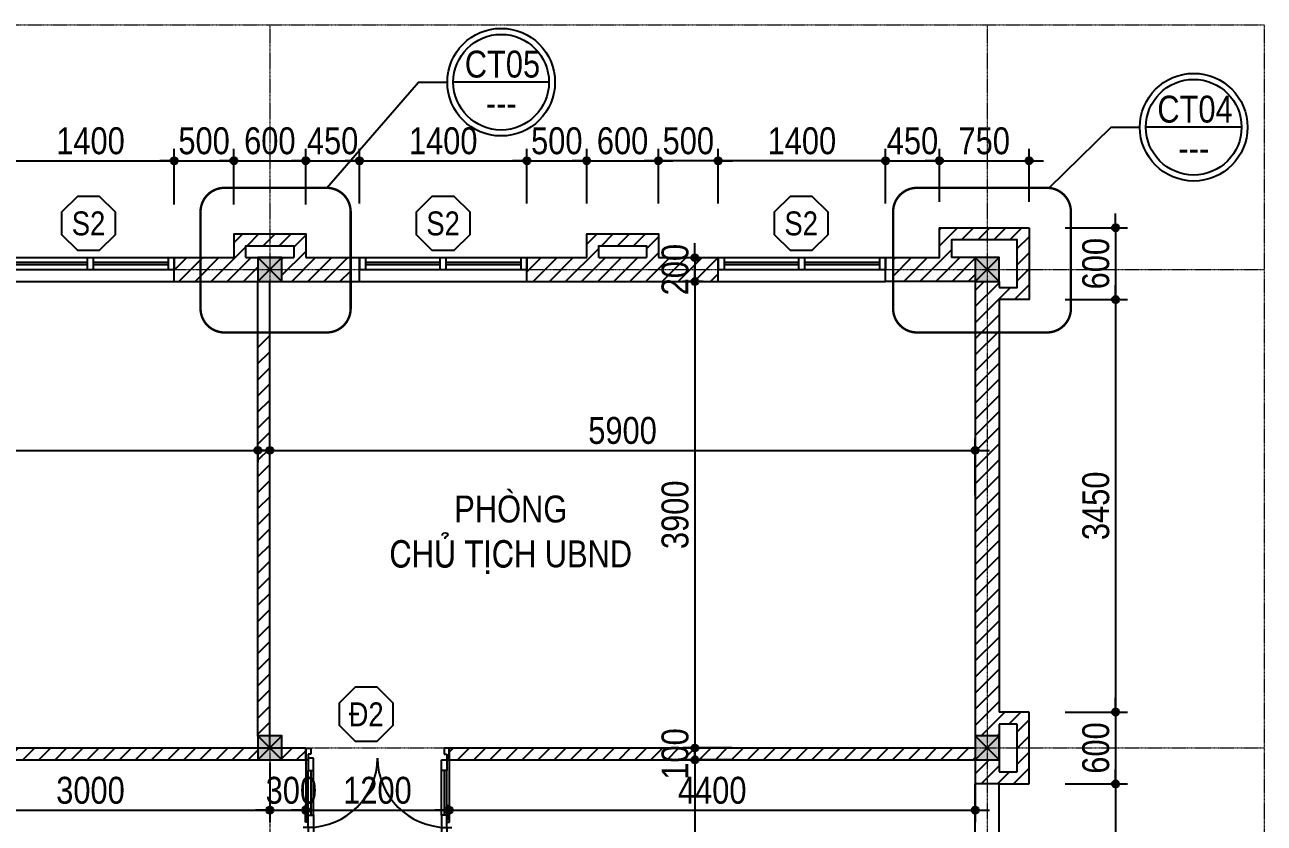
# Model space of a CAD drawing. Extents: x -79995 to 347433, y -157641 to 104789.
# Drawn here: x 11848 to 22215, y 44917 to 51593 of the extents above; entities that cross this region are included whole.
import ezdxf
from ezdxf.enums import TextEntityAlignment as Align

# ---------------------------------------------------------------- set-up
doc = ezdxf.new("R2010")
doc.units = 0
doc.linetypes.add('ACAD_ISO10W100', pattern=[18, 12, -3, 0, -3])
doc.linetypes.add('DASHED2', pattern=[0.375, 0.25, -0.125])
doc.layers.get('DEFPOINTS').update_dxf_attribs({"linetype": 'CONTINUOUS'})
for name, color, linetype in [('009', 251, 'CONTINUOUS'), ('daucat', 220, 'CONTINUOUS'), ('DIM', 1, 'CONTINUOUS'), ('DOOR', 20, 'CONTINUOUS'), ('MEDIUM', 2, 'CONTINUOUS'), ('TAGS', 60, 'CONTINUOUS'), ('TEXT', 7, 'CONTINUOUS'), ('TUONG', 131, 'CONTINUOUS'), ('WALL', 4, 'CONTINUOUS')]:
    doc.layers.add(name, color=color, linetype=linetype)
doc.layers.add('TRUC', color=24, linetype='CONTINUOUS', lineweight=0)
doc.styles.add('1', font='', dxfattribs={"height": 250})
doc.styles.add('HEL-CONDENSE', font='')
doc.styles.add('VNI-HELVE-CONDENSEN', font='')
doc.styles.get('1').set_extended_font_data('VNI-Helve-Condense')
doc.styles.get('HEL-CONDENSE').set_extended_font_data('VNI-Helve-Condense')
doc.styles.get('VNI-HELVE-CONDENSEN').set_extended_font_data('VNI-Helve-Condense')
doc.dimstyles.new('D100', dxfattribs={"dimtxt": 225, "dimasz": 1.2, "dimexe": 100, "dimexo": 0, "dimgap": 50, "dimtad": 1, "dimdec": 0, "dimzin": 13, "dimdsep": 46, "dimtxsty": 'HEL-CONDENSE', "dimblk": 'D50', "dimcen": 0, "dimclrd": 1, "dimclre": 1, "dimclrt": 7, "dimadec": 0, "dimazin": 0, "dimtfac": 1, "dimtdec": 0, "dimtmove": 0, "dimatfit": 3, "dimldrblk": 'D50', "dimfxl": 1, "dimtolj": 1, "dimtzin": 13, "dimarcsym": 0})
pattern_1 = [(45, (-1312102.69, -334214.4), (-67.351921, 67.351921), [])]

# ---------------------------------------------------------------- blocks, each defined once
blk = doc.blocks.new('s11')
at = {"layer": 'DOOR'}
for p, q in [((0, 0), (0, -100)), ((1400, 0), (0, 0)), ((50, 0), (50, -100)), ((1350, 0), (1350, -100)), ((1400, 0), (1400, -100)), ((1400, -100), (0, -100))]:
    blk.add_line(p, q, dxfattribs=at)
at = {"layer": 'DOOR', "linetype": 'ByBlock', "lineweight": -2}
for p, q in [((675, -100), (675, 0)), ((725, -100), (725, 0))]:
    blk.add_line(p, q, dxfattribs=at)
at = {"layer": 'DOOR', "color": 251}
for p, q in [((50, -40), (675, -40)), ((50, -60), (675, -60)), ((725, -40), (1350, -40)), ((725, -60), (1350, -60))]:
    blk.add_line(p, q, dxfattribs=at)
blk = doc.blocks.new('A$C225A2996')
at = {"layer": 'WALL'}
blk.add_hatch(color=4, dxfattribs=at).paths.add_polyline_path([(531, 82), (731, 82), (731, 282), (531, 282)])
at = {"layer": 'WALL', "color": 4}
for p, q in [((531, 282), (731, 82)), ((531, 82), (731, 282))]:
    blk.add_line(p, q, dxfattribs=at)
blk.add_lwpolyline([(531, 82), (731, 82), (731, 282), (531, 282)], close=True, dxfattribs=at)
blk = doc.blocks.new('KH-CUADI')
at = {"layer": 'TAGS'}
blk.add_lwpolyline([(-124, 300), (-300, 124), (-300, -124), (-124, -300), (124, -300), (300, -124), (300, 124), (124, 300)], close=True, dxfattribs=at)
at = {"layer": 'TAGS', "style": 'VNI-HELVE-CONDENSEN'}
blk.add_attdef('D', text='', height=300, dxfattribs=at).set_placement((0, 0), align=Align.MIDDLE)
blk = doc.blocks.new('A$C48B57989')
at = {"layer": 'DOOR'}
for p, q in [((-446, 752), (-403, 752)), ((-446, 652), (-446, 752)), ((-403, 752), (-403, 702)), ((711, 752), (711, 702)), ((754, 752), (711, 752)), ((754, 652), (754, 752)), ((-425, 652), (-446, 652)), ((-403, 702), (-425, 702)), ((-425, 702), (-425, 652)), ((-382, 667), (-425, 667)), ((-425, 667), (-425, 564)), ((-382, 564), (-382, 667)), ((690, 564), (690, 652)), ((690, 652), (733, 652)), ((711, 702), (733, 702)), ((733, 702), (733, 652)), ((733, 652), (754, 652)), ((733, 652), (733, 564)), ((-425, 564), (-382, 564)), ((-425, 171), (-425, 564)), ((-403, 564), (-403, 191)), ((-382, 191), (-382, 564)), ((690, 191), (690, 564)), ((733, 564), (690, 564)), ((711, 564), (711, 191)), ((733, 171), (733, 564)), ((-449, 132), (-449, 277)), ((-444, 277), (-449, 277)), ((-444, 156), (-444, 277)), ((752, 156), (752, 277)), ((752, 277), (757, 277)), ((757, 132), (757, 277)), ((-425, 132), (-449, 132)), ((-425, 156), (-444, 156)), ((-425, 191), (-382, 191)), ((-425, 88), (-425, 191)), ((-425, 132), (-425, 156)), ((-382, 191), (-382, 88)), ((733, 191), (690, 191)), ((690, 191), (690, 88)), ((733, 88), (733, 191)), ((733, 132), (733, 156)), ((733, 156), (752, 156)), ((733, 132), (757, 132)), ((-425, 88), (-467, 88)), ((-425, 88), (-425, 45)), ((-382, 88), (-425, 88)), ((-382, 88), (-382, 45)), ((690, 88), (690, 45)), ((690, 88), (733, 88)), ((733, 88), (733, 45)), ((733, 88), (775, 88))]:
    blk.add_line(p, q, dxfattribs=at)
at = {"layer": 'DOOR', "color": 251}
for centre, major_axis, start_param, end_param in [((-425, 667), (409, 409), 3.926991, 5.497787), ((733, 667), (-409, 409), 0.785398, 2.356194)]:
    blk.add_ellipse(centre, major_axis=major_axis, ratio=1, start_param=start_param, end_param=end_param, dxfattribs=at)
blk = doc.blocks.new('D50')
at = {"layer": 'DIM'}
blk.add_hatch(color=256, dxfattribs=at).paths.add_polyline_path([(25, 0, 1), (-25, 0, 1)])
blk.add_line((25, 0), (100, 0), dxfattribs=at)
blk.add_circle((0, 0), 25, dxfattribs=at)
blk = doc.blocks.new('*D197')
at = {"layer": 'DEFPOINTS', "color": 0, "transparency": 16777216}
for p in [(14198, 50457), (13598, 50092), (14198, 50092)]:
    blk.add_point(p, dxfattribs=at)
at = {"layer": 'DIM', "color": 1, "lineweight": -2, "transparency": 16777216}
for p, q in [((13598, 50092), (13598, 50557)), ((14198, 50092), (14198, 50557)), ((13600, 50457), (14197, 50457))]:
    blk.add_line(p, q, dxfattribs=at)
at = {"layer": 'DIM', "color": 1, "lineweight": -2, "transparency": 16777216, "xscale": 1.199999999999999, "yscale": 1.199999999999999, "zscale": 1.199999999999999, "rotation": 180}
blk.add_blockref('D50', (13598, 50457), dxfattribs=at)
at = {"layer": 'DIM', "color": 1, "lineweight": -2, "transparency": 16777216, "xscale": 1.199999999999999, "yscale": 1.199999999999999, "zscale": 1.199999999999999}
blk.add_blockref('D50', (14198, 50457), dxfattribs=at)
at = {"layer": 'DIM', "color": 7, "transparency": 16777216, "insert": (13898, 50622), "char_height": 225, "attachment_point": 5, "style": 'HEL-CONDENSE'}
blk.add_mtext('\\A1;600', dxfattribs=at)
blk = doc.blocks.new('*D198')
at = {"layer": 'DEFPOINTS', "color": 0, "transparency": 16777216}
for p in [(14648, 50457), (14198, 50092), (14648, 50098)]:
    blk.add_point(p, dxfattribs=at)
at = {"layer": 'DIM', "color": 1, "lineweight": -2, "transparency": 16777216}
for p, q in [((14198, 50092), (14198, 50557)), ((14648, 50098), (14648, 50557)), ((14200, 50457), (14647, 50457))]:
    blk.add_line(p, q, dxfattribs=at)
at = {"layer": 'DIM', "color": 1, "lineweight": -2, "transparency": 16777216, "xscale": 1.199999999999999, "yscale": 1.199999999999999, "zscale": 1.199999999999999, "rotation": 180}
blk.add_blockref('D50', (14198, 50457), dxfattribs=at)
at = {"layer": 'DIM', "color": 1, "lineweight": -2, "transparency": 16777216, "xscale": 1.199999999999999, "yscale": 1.199999999999999, "zscale": 1.199999999999999}
blk.add_blockref('D50', (14648, 50457), dxfattribs=at)
at = {"layer": 'DIM', "color": 7, "transparency": 16777216, "insert": (14423, 50622), "char_height": 225, "attachment_point": 5, "style": 'HEL-CONDENSE'}
blk.add_mtext('\\A1;450', dxfattribs=at)
blk = doc.blocks.new('*D199')
at = {"layer": 'DEFPOINTS', "color": 0, "transparency": 16777216}
for p in [(17148, 50457), (16548, 50098), (17148, 50098)]:
    blk.add_point(p, dxfattribs=at)
at = {"layer": 'DIM', "color": 1, "lineweight": -2, "transparency": 16777216}
for p, q in [((16548, 50098), (16548, 50557)), ((17148, 50098), (17148, 50557)), ((16550, 50457), (17147, 50457))]:
    blk.add_line(p, q, dxfattribs=at)
at = {"layer": 'DIM', "color": 1, "lineweight": -2, "transparency": 16777216, "xscale": 1.199999999999999, "yscale": 1.199999999999999, "zscale": 1.199999999999999, "rotation": 180}
blk.add_blockref('D50', (16548, 50457), dxfattribs=at)
at = {"layer": 'DIM', "color": 1, "lineweight": -2, "transparency": 16777216, "xscale": 1.199999999999999, "yscale": 1.199999999999999, "zscale": 1.199999999999999}
blk.add_blockref('D50', (17148, 50457), dxfattribs=at)
at = {"layer": 'DIM', "color": 7, "transparency": 16777216, "insert": (16848, 50622), "char_height": 225, "attachment_point": 5, "style": 'HEL-CONDENSE'}
blk.add_mtext('\\A1;600', dxfattribs=at)
blk = doc.blocks.new('*D200')
at = {"layer": 'DEFPOINTS', "color": 0, "transparency": 16777216}
for p in [(19498, 50457), (19048, 50098), (19498, 50113)]:
    blk.add_point(p, dxfattribs=at)
at = {"layer": 'DIM', "color": 1, "lineweight": -2, "transparency": 16777216}
for p, q in [((19048, 50098), (19048, 50557)), ((19498, 50113), (19498, 50557)), ((19050, 50457), (19497, 50457))]:
    blk.add_line(p, q, dxfattribs=at)
at = {"layer": 'DIM', "color": 1, "lineweight": -2, "transparency": 16777216, "xscale": 1.199999999999999, "yscale": 1.199999999999999, "zscale": 1.199999999999999, "rotation": 180}
blk.add_blockref('D50', (19048, 50457), dxfattribs=at)
at = {"layer": 'DIM', "color": 1, "lineweight": -2, "transparency": 16777216, "xscale": 1.199999999999999, "yscale": 1.199999999999999, "zscale": 1.199999999999999}
blk.add_blockref('D50', (19498, 50457), dxfattribs=at)
at = {"layer": 'DIM', "color": 7, "transparency": 16777216, "insert": (19273, 50622), "char_height": 225, "attachment_point": 5, "style": 'HEL-CONDENSE'}
blk.add_mtext('\\A1;450', dxfattribs=at)
blk = doc.blocks.new('*D201')
at = {"layer": 'DEFPOINTS', "color": 0, "transparency": 16777216}
for p in [(20248, 50457), (19498, 50113), (20248, 50113)]:
    blk.add_point(p, dxfattribs=at)
at = {"layer": 'DIM', "color": 1, "lineweight": -2, "transparency": 16777216}
for p, q in [((19498, 50113), (19498, 50557)), ((20248, 50113), (20248, 50557)), ((19500, 50457), (20247, 50457))]:
    blk.add_line(p, q, dxfattribs=at)
at = {"layer": 'DIM', "color": 1, "lineweight": -2, "transparency": 16777216, "xscale": 1.199999999999999, "yscale": 1.199999999999999, "zscale": 1.199999999999999, "rotation": 180}
blk.add_blockref('D50', (19498, 50457), dxfattribs=at)
at = {"layer": 'DIM', "color": 1, "lineweight": -2, "transparency": 16777216, "xscale": 1.199999999999999, "yscale": 1.199999999999999, "zscale": 1.199999999999999}
blk.add_blockref('D50', (20248, 50457), dxfattribs=at)
at = {"layer": 'DIM', "color": 7, "transparency": 16777216, "insert": (19873, 50622), "char_height": 225, "attachment_point": 5, "style": 'HEL-CONDENSE'}
blk.add_mtext('\\A1;750', dxfattribs=at)
blk = doc.blocks.new('*D202')
at = {"layer": 'DEFPOINTS', "color": 0, "transparency": 16777216}
for p in [(20549, 49896), (20549, 49296), (20972, 49296)]:
    blk.add_point(p, dxfattribs=at)
at = {"layer": 'DIM', "color": 1, "lineweight": -2, "transparency": 16777216}
for p, q in [((20549, 49896), (21072, 49896)), ((20972, 49895), (20972, 49297)), ((20549, 49296), (21072, 49296))]:
    blk.add_line(p, q, dxfattribs=at)
at = {"layer": 'DIM', "color": 1, "lineweight": -2, "transparency": 16777216, "xscale": 1.199999999999999, "yscale": 1.199999999999999, "zscale": 1.199999999999999}
for p, rotation in [((20972, 49896), 90), ((20972, 49296), 270)]:
    blk.add_blockref('D50', p, dxfattribs=dict(at, rotation=rotation))
at = {"layer": 'DIM', "color": 7, "transparency": 16777216, "insert": (20807, 49596), "char_height": 225, "attachment_point": 5, "rotation": 90, "style": 'HEL-CONDENSE'}
blk.add_mtext('\\A1;600', dxfattribs=at)
blk = doc.blocks.new('*D203')
at = {"layer": 'DEFPOINTS', "color": 0, "transparency": 16777216}
for p in [(20549, 49296), (20549, 45846), (20972, 45846)]:
    blk.add_point(p, dxfattribs=at)
at = {"layer": 'DIM', "color": 1, "lineweight": -2, "transparency": 16777216}
for p, q in [((20549, 49296), (21072, 49296)), ((20972, 49295), (20972, 45847)), ((20549, 45846), (21072, 45846))]:
    blk.add_line(p, q, dxfattribs=at)
at = {"layer": 'DIM', "color": 1, "lineweight": -2, "transparency": 16777216, "xscale": 1.199999999999999, "yscale": 1.199999999999999, "zscale": 1.199999999999999}
for p, rotation in [((20972, 49296), 90), ((20972, 45846), 270)]:
    blk.add_blockref('D50', p, dxfattribs=dict(at, rotation=rotation))
at = {"layer": 'DIM', "color": 7, "transparency": 16777216, "insert": (20807, 47571), "char_height": 225, "attachment_point": 5, "rotation": 90, "style": 'HEL-CONDENSE'}
blk.add_mtext('\\A1;3450', dxfattribs=at)
blk = doc.blocks.new('*D204')
at = {"layer": 'DEFPOINTS', "color": 0, "transparency": 16777216}
for p in [(20549, 45846), (20549, 45246), (20972, 45246)]:
    blk.add_point(p, dxfattribs=at)
at = {"layer": 'DIM', "color": 1, "lineweight": -2, "transparency": 16777216}
for p, q in [((20549, 45846), (21072, 45846)), ((20972, 45845), (20972, 45247)), ((20549, 45246), (21072, 45246))]:
    blk.add_line(p, q, dxfattribs=at)
at = {"layer": 'DIM', "color": 1, "lineweight": -2, "transparency": 16777216, "xscale": 1.199999999999999, "yscale": 1.199999999999999, "zscale": 1.199999999999999}
for p, rotation in [((20972, 45846), 90), ((20972, 45246), 270)]:
    blk.add_blockref('D50', p, dxfattribs=dict(at, rotation=rotation))
at = {"layer": 'DIM', "color": 7, "transparency": 16777216, "insert": (20807, 45546), "char_height": 225, "attachment_point": 5, "rotation": 90, "style": 'HEL-CONDENSE'}
blk.add_mtext('\\A1;600', dxfattribs=at)
blk = doc.blocks.new('*D205')
at = {"layer": 'DEFPOINTS', "color": 0, "transparency": 16777216}
for p in [(20549, 45246), (20539, 43846), (20972, 43846)]:
    blk.add_point(p, dxfattribs=at)
at = {"layer": 'DIM', "color": 1, "lineweight": -2, "transparency": 16777216}
for p, q in [((20549, 45246), (21072, 45246)), ((20972, 45245), (20972, 43847)), ((20539, 43846), (21072, 43846))]:
    blk.add_line(p, q, dxfattribs=at)
at = {"layer": 'DIM', "color": 1, "lineweight": -2, "transparency": 16777216, "xscale": 1.199999999999999, "yscale": 1.199999999999999, "zscale": 1.199999999999999}
for p, rotation in [((20972, 45246), 90), ((20972, 43846), 270)]:
    blk.add_blockref('D50', p, dxfattribs=dict(at, rotation=rotation))
at = {"layer": 'DIM', "color": 7, "transparency": 16777216, "insert": (20807, 44546), "char_height": 225, "attachment_point": 5, "rotation": 90, "style": 'HEL-CONDENSE'}
blk.add_mtext('\\A1;1400', dxfattribs=at)
blk = doc.blocks.new('*D260')
at = {"layer": 'DEFPOINTS', "color": 0, "transparency": 16777216}
for p in [(17521, 49646), (17453, 49446), (17521, 49446)]:
    blk.add_point(p, dxfattribs=at)
at = {"layer": 'DIM', "color": 1, "lineweight": -2, "transparency": 16777216}
for p, q in [((17521, 49646), (17353, 49646)), ((17453, 49645), (17453, 49447)), ((17521, 49446), (17353, 49446))]:
    blk.add_line(p, q, dxfattribs=at)
at = {"layer": 'DIM', "color": 1, "lineweight": -2, "transparency": 16777216, "xscale": 1.199999999999999, "yscale": 1.199999999999999, "zscale": 1.199999999999999}
for p, rotation in [((17453, 49646), 90), ((17453, 49446), 270)]:
    blk.add_blockref('D50', p, dxfattribs=dict(at, rotation=rotation))
at = {"layer": 'DIM', "color": 7, "transparency": 16777216, "insert": (17288, 49546), "char_height": 225, "attachment_point": 5, "rotation": 90, "style": 'HEL-CONDENSE'}
blk.add_mtext('\\A1;200', dxfattribs=at)
blk = doc.blocks.new('*D261')
at = {"layer": 'DEFPOINTS', "color": 0, "transparency": 16777216}
for p in [(17521, 49446), (17453, 45546), (17763, 45546)]:
    blk.add_point(p, dxfattribs=at)
at = {"layer": 'DIM', "color": 1, "lineweight": -2, "transparency": 16777216}
for p, q in [((17521, 49446), (17353, 49446)), ((17453, 49445), (17453, 45547)), ((17763, 45546), (17353, 45546))]:
    blk.add_line(p, q, dxfattribs=at)
at = {"layer": 'DIM', "color": 1, "lineweight": -2, "transparency": 16777216, "xscale": 1.199999999999999, "yscale": 1.199999999999999, "zscale": 1.199999999999999}
for p, rotation in [((17453, 49446), 90), ((17453, 45546), 270)]:
    blk.add_blockref('D50', p, dxfattribs=dict(at, rotation=rotation))
at = {"layer": 'DIM', "color": 7, "transparency": 16777216, "insert": (17288, 47496), "char_height": 225, "attachment_point": 5, "rotation": 90, "style": 'HEL-CONDENSE'}
blk.add_mtext('\\A1;3900', dxfattribs=at)
blk = doc.blocks.new('*D262')
at = {"layer": 'DEFPOINTS', "color": 0, "transparency": 16777216}
for p in [(17763, 45546), (17453, 45446), (17763, 45446)]:
    blk.add_point(p, dxfattribs=at)
at = {"layer": 'DIM', "color": 1, "lineweight": -2, "transparency": 16777216}
for p, q in [((17763, 45546), (17353, 45546)), ((17453, 45547), (17453, 45549)), ((17453, 45546), (17453, 45446)), ((17763, 45446), (17353, 45446)), ((17453, 45445), (17453, 45444))]:
    blk.add_line(p, q, dxfattribs=at)
at = {"layer": 'DIM', "color": 1, "lineweight": -2, "transparency": 16777216, "xscale": 1.199999999999999, "yscale": 1.199999999999999, "zscale": 1.199999999999999}
for p, rotation in [((17453, 45546), 270), ((17453, 45446), 90)]:
    blk.add_blockref('D50', p, dxfattribs=dict(at, rotation=rotation))
at = {"layer": 'DIM', "color": 7, "transparency": 16777216, "insert": (17288, 45496), "char_height": 225, "attachment_point": 5, "rotation": 90, "style": 'HEL-CONDENSE'}
blk.add_mtext('\\A1;100', dxfattribs=at)
blk = doc.blocks.new('*D263')
at = {"layer": 'DEFPOINTS', "color": 0, "transparency": 16777216}
for p in [(17763, 45446), (17453, 43646), (17925, 43646)]:
    blk.add_point(p, dxfattribs=at)
at = {"layer": 'DIM', "color": 1, "lineweight": -2, "transparency": 16777216}
for p, q in [((17763, 45446), (17353, 45446)), ((17453, 45445), (17453, 43647)), ((17925, 43646), (17353, 43646))]:
    blk.add_line(p, q, dxfattribs=at)
at = {"layer": 'DIM', "color": 1, "lineweight": -2, "transparency": 16777216, "xscale": 1.199999999999999, "yscale": 1.199999999999999, "zscale": 1.199999999999999}
for p, rotation in [((17453, 45446), 90), ((17453, 43646), 270)]:
    blk.add_blockref('D50', p, dxfattribs=dict(at, rotation=rotation))
at = {"layer": 'DIM', "color": 7, "transparency": 16777216, "insert": (17288, 44546), "char_height": 225, "attachment_point": 5, "rotation": 90, "style": 'HEL-CONDENSE'}
blk.add_mtext('\\A1;1800', dxfattribs=at)
blk = doc.blocks.new('*D322')
at = {"layer": 'DEFPOINTS', "color": 0, "linetype": 'Continuous', "transparency": 16777216}
for p in [(10898, 45446), (13898, 45421), (13898, 45026)]:
    blk.add_point(p, dxfattribs=at)
at = {"layer": 'DIM', "color": 1, "linetype": 'Continuous', "lineweight": -2, "transparency": 16777216}
for p, q in [((10898, 45446), (10898, 44926)), ((13898, 45421), (13898, 44926)), ((10900, 45026), (13897, 45026))]:
    blk.add_line(p, q, dxfattribs=at)
at = {"layer": 'DIM', "color": 1, "linetype": 'Continuous', "lineweight": -2, "transparency": 16777216, "xscale": 1.199999999999999, "yscale": 1.199999999999999, "zscale": 1.199999999999999, "rotation": 180}
blk.add_blockref('D50', (10898, 45026), dxfattribs=at)
at = {"layer": 'DIM', "color": 1, "linetype": 'Continuous', "lineweight": -2, "transparency": 16777216, "xscale": 1.199999999999999, "yscale": 1.199999999999999, "zscale": 1.199999999999999}
blk.add_blockref('D50', (13898, 45026), dxfattribs=at)
at = {"layer": 'DIM', "color": 7, "linetype": 'Continuous', "transparency": 16777216, "insert": (12398, 45191), "char_height": 225, "attachment_point": 5, "style": 'HEL-CONDENSE'}
blk.add_mtext('\\A1;3000', dxfattribs=at)
blk = doc.blocks.new('*D323')
at = {"layer": 'DEFPOINTS', "color": 0, "linetype": 'Continuous', "transparency": 16777216}
for p in [(13898, 45421), (14198, 45446), (14198, 45026)]:
    blk.add_point(p, dxfattribs=at)
at = {"layer": 'DIM', "color": 1, "linetype": 'Continuous', "lineweight": -2, "transparency": 16777216}
for p, q in [((13898, 45421), (13898, 44926)), ((14198, 45446), (14198, 44926)), ((13900, 45026), (14197, 45026))]:
    blk.add_line(p, q, dxfattribs=at)
at = {"layer": 'DIM', "color": 1, "linetype": 'Continuous', "lineweight": -2, "transparency": 16777216, "xscale": 1.199999999999999, "yscale": 1.199999999999999, "zscale": 1.199999999999999, "rotation": 180}
blk.add_blockref('D50', (13898, 45026), dxfattribs=at)
at = {"layer": 'DIM', "color": 1, "linetype": 'Continuous', "lineweight": -2, "transparency": 16777216, "xscale": 1.199999999999999, "yscale": 1.199999999999999, "zscale": 1.199999999999999}
blk.add_blockref('D50', (14198, 45026), dxfattribs=at)
at = {"layer": 'DIM', "color": 7, "linetype": 'Continuous', "transparency": 16777216, "insert": (14078, 45191), "char_height": 225, "attachment_point": 5, "style": 'HEL-CONDENSE'}
blk.add_mtext('\\A1;300', dxfattribs=at)
blk = doc.blocks.new('*D324')
at = {"layer": 'DEFPOINTS', "color": 0, "linetype": 'Continuous', "transparency": 16777216}
for p in [(14198, 45446), (15398, 45446), (15398, 45026)]:
    blk.add_point(p, dxfattribs=at)
at = {"layer": 'DIM', "color": 1, "linetype": 'Continuous', "lineweight": -2, "transparency": 16777216}
for p, q in [((14198, 45446), (14198, 44926)), ((15398, 45446), (15398, 44926)), ((14200, 45026), (15397, 45026))]:
    blk.add_line(p, q, dxfattribs=at)
at = {"layer": 'DIM', "color": 1, "linetype": 'Continuous', "lineweight": -2, "transparency": 16777216, "xscale": 1.199999999999999, "yscale": 1.199999999999999, "zscale": 1.199999999999999, "rotation": 180}
blk.add_blockref('D50', (14198, 45026), dxfattribs=at)
at = {"layer": 'DIM', "color": 1, "linetype": 'Continuous', "lineweight": -2, "transparency": 16777216, "xscale": 1.199999999999999, "yscale": 1.199999999999999, "zscale": 1.199999999999999}
blk.add_blockref('D50', (15398, 45026), dxfattribs=at)
at = {"layer": 'DIM', "color": 7, "linetype": 'Continuous', "transparency": 16777216, "insert": (14798, 45191), "char_height": 225, "attachment_point": 5, "style": 'HEL-CONDENSE'}
blk.add_mtext('\\A1;1200', dxfattribs=at)
blk = doc.blocks.new('*D325')
at = {"layer": 'DEFPOINTS', "color": 0, "linetype": 'Continuous', "transparency": 16777216}
for p in [(15398, 45446), (19798, 45446), (19798, 45026)]:
    blk.add_point(p, dxfattribs=at)
at = {"layer": 'DIM', "color": 1, "linetype": 'Continuous', "lineweight": -2, "transparency": 16777216}
for p, q in [((15398, 45446), (15398, 44926)), ((19798, 45446), (19798, 44926)), ((15400, 45026), (19797, 45026))]:
    blk.add_line(p, q, dxfattribs=at)
at = {"layer": 'DIM', "color": 1, "linetype": 'Continuous', "lineweight": -2, "transparency": 16777216, "xscale": 1.199999999999999, "yscale": 1.199999999999999, "zscale": 1.199999999999999, "rotation": 180}
blk.add_blockref('D50', (15398, 45026), dxfattribs=at)
at = {"layer": 'DIM', "color": 1, "linetype": 'Continuous', "lineweight": -2, "transparency": 16777216, "xscale": 1.199999999999999, "yscale": 1.199999999999999, "zscale": 1.199999999999999}
blk.add_blockref('D50', (19798, 45026), dxfattribs=at)
at = {"layer": 'DIM', "color": 7, "linetype": 'Continuous', "transparency": 16777216, "insert": (17598, 45191), "char_height": 225, "attachment_point": 5, "style": 'HEL-CONDENSE'}
blk.add_mtext('\\A1;4400', dxfattribs=at)
blk = doc.blocks.new('A$C5F494123')
at = {"layer": 'TAGS', "color": 254, "ltscale": 1000}
blk.add_line((400, 0), (-400, 0), dxfattribs=at)
at = {"layer": 'TAGS', "ltscale": 1000}
blk.add_circle((0, 0), 450, dxfattribs=at)
at = {"layer": 'TAGS', "color": 254, "ltscale": 1000}
blk.add_circle((0, 0), 400, dxfattribs=at)
at = {"layer": 'TAGS', "ltscale": 1000, "style": 'VNI-HELVE-CONDENSEN'}
blk.add_attdef('A', (-84, 67), '', height=225, dxfattribs=at)
blk.add_attdef('A', text='', height=225, dxfattribs=at).set_placement((1, -62), align=Align.TOP_CENTER)
blk = doc.blocks.new('*D345')
at = {"layer": 'DEFPOINTS', "color": 0, "transparency": 16777216}
for p in [(17648, 50457), (17648, 50098), (19048, 50098)]:
    blk.add_point(p, dxfattribs=at)
at = {"layer": 'DIM', "color": 1, "lineweight": -2, "transparency": 16777216}
for p, q in [((17648, 50098), (17648, 50557)), ((19048, 50098), (19048, 50557)), ((19047, 50457), (17650, 50457))]:
    blk.add_line(p, q, dxfattribs=at)
at = {"layer": 'DIM', "color": 1, "lineweight": -2, "transparency": 16777216, "xscale": 1.199999999999999, "yscale": 1.199999999999999, "zscale": 1.199999999999999, "rotation": 180}
blk.add_blockref('D50', (17648, 50457), dxfattribs=at)
at = {"layer": 'DIM', "color": 1, "lineweight": -2, "transparency": 16777216, "xscale": 1.199999999999999, "yscale": 1.199999999999999, "zscale": 1.199999999999999}
blk.add_blockref('D50', (19048, 50457), dxfattribs=at)
at = {"layer": 'DIM', "color": 7, "transparency": 16777216, "insert": (18348, 50622), "char_height": 225, "attachment_point": 5, "style": 'HEL-CONDENSE'}
blk.add_mtext('\\A1;1400', dxfattribs=at)
blk = doc.blocks.new('*D346')
at = {"layer": 'DEFPOINTS', "color": 0, "transparency": 16777216}
for p in [(17148, 50457), (17148, 50098), (17648, 50098)]:
    blk.add_point(p, dxfattribs=at)
at = {"layer": 'DIM', "color": 1, "lineweight": -2, "transparency": 16777216}
for p, q in [((17148, 50098), (17148, 50557)), ((17648, 50098), (17648, 50557)), ((17647, 50457), (17150, 50457))]:
    blk.add_line(p, q, dxfattribs=at)
at = {"layer": 'DIM', "color": 1, "lineweight": -2, "transparency": 16777216, "xscale": 1.199999999999999, "yscale": 1.199999999999999, "zscale": 1.199999999999999, "rotation": 180}
blk.add_blockref('D50', (17148, 50457), dxfattribs=at)
at = {"layer": 'DIM', "color": 1, "lineweight": -2, "transparency": 16777216, "xscale": 1.199999999999999, "yscale": 1.199999999999999, "zscale": 1.199999999999999}
blk.add_blockref('D50', (17648, 50457), dxfattribs=at)
at = {"layer": 'DIM', "color": 7, "transparency": 16777216, "insert": (17398, 50622), "char_height": 225, "attachment_point": 5, "style": 'HEL-CONDENSE'}
blk.add_mtext('\\A1;500', dxfattribs=at)
blk = doc.blocks.new('*D347')
at = {"layer": 'DEFPOINTS', "color": 0, "transparency": 16777216}
for p in [(16048, 50457), (14648, 50098), (16048, 50098)]:
    blk.add_point(p, dxfattribs=at)
at = {"layer": 'DIM', "color": 1, "lineweight": -2, "transparency": 16777216}
for p, q in [((14648, 50098), (14648, 50557)), ((16048, 50098), (16048, 50557)), ((14650, 50457), (16047, 50457))]:
    blk.add_line(p, q, dxfattribs=at)
at = {"layer": 'DIM', "color": 1, "lineweight": -2, "transparency": 16777216, "xscale": 1.199999999999999, "yscale": 1.199999999999999, "zscale": 1.199999999999999, "rotation": 180}
blk.add_blockref('D50', (14648, 50457), dxfattribs=at)
at = {"layer": 'DIM', "color": 1, "lineweight": -2, "transparency": 16777216, "xscale": 1.199999999999999, "yscale": 1.199999999999999, "zscale": 1.199999999999999}
blk.add_blockref('D50', (16048, 50457), dxfattribs=at)
at = {"layer": 'DIM', "color": 7, "transparency": 16777216, "insert": (15348, 50622), "char_height": 225, "attachment_point": 5, "style": 'HEL-CONDENSE'}
blk.add_mtext('\\A1;1400', dxfattribs=at)
blk = doc.blocks.new('*D348')
at = {"layer": 'DEFPOINTS', "color": 0, "transparency": 16777216}
for p in [(16548, 50457), (16048, 50098), (16548, 50098)]:
    blk.add_point(p, dxfattribs=at)
at = {"layer": 'DIM', "color": 1, "lineweight": -2, "transparency": 16777216}
for p, q in [((16048, 50098), (16048, 50557)), ((16548, 50098), (16548, 50557)), ((16050, 50457), (16547, 50457))]:
    blk.add_line(p, q, dxfattribs=at)
at = {"layer": 'DIM', "color": 1, "lineweight": -2, "transparency": 16777216, "xscale": 1.199999999999999, "yscale": 1.199999999999999, "zscale": 1.199999999999999, "rotation": 180}
blk.add_blockref('D50', (16048, 50457), dxfattribs=at)
at = {"layer": 'DIM', "color": 1, "lineweight": -2, "transparency": 16777216, "xscale": 1.199999999999999, "yscale": 1.199999999999999, "zscale": 1.199999999999999}
blk.add_blockref('D50', (16548, 50457), dxfattribs=at)
at = {"layer": 'DIM', "color": 7, "transparency": 16777216, "insert": (16298, 50622), "char_height": 225, "attachment_point": 5, "style": 'HEL-CONDENSE'}
blk.add_mtext('\\A1;500', dxfattribs=at)
blk = doc.blocks.new('*D349')
at = {"layer": 'DEFPOINTS', "color": 0, "transparency": 16777216}
for p in [(13098, 50457), (11698, 50092), (13098, 50092)]:
    blk.add_point(p, dxfattribs=at)
at = {"layer": 'DIM', "color": 1, "lineweight": -2, "transparency": 16777216}
for p, q in [((11698, 50092), (11698, 50557)), ((13098, 50092), (13098, 50557)), ((11700, 50457), (13097, 50457))]:
    blk.add_line(p, q, dxfattribs=at)
at = {"layer": 'DIM', "color": 1, "lineweight": -2, "transparency": 16777216, "xscale": 1.199999999999999, "yscale": 1.199999999999999, "zscale": 1.199999999999999, "rotation": 180}
blk.add_blockref('D50', (11698, 50457), dxfattribs=at)
at = {"layer": 'DIM', "color": 1, "lineweight": -2, "transparency": 16777216, "xscale": 1.199999999999999, "yscale": 1.199999999999999, "zscale": 1.199999999999999}
blk.add_blockref('D50', (13098, 50457), dxfattribs=at)
at = {"layer": 'DIM', "color": 7, "transparency": 16777216, "insert": (12398, 50622), "char_height": 225, "attachment_point": 5, "style": 'HEL-CONDENSE'}
blk.add_mtext('\\A1;1400', dxfattribs=at)
blk = doc.blocks.new('*D350')
at = {"layer": 'DEFPOINTS', "color": 0, "transparency": 16777216}
for p in [(13598, 50457), (13098, 50092), (13598, 50092)]:
    blk.add_point(p, dxfattribs=at)
at = {"layer": 'DIM', "color": 1, "lineweight": -2, "transparency": 16777216}
for p, q in [((13098, 50092), (13098, 50557)), ((13598, 50092), (13598, 50557)), ((13100, 50457), (13597, 50457))]:
    blk.add_line(p, q, dxfattribs=at)
at = {"layer": 'DIM', "color": 1, "lineweight": -2, "transparency": 16777216, "xscale": 1.199999999999999, "yscale": 1.199999999999999, "zscale": 1.199999999999999, "rotation": 180}
blk.add_blockref('D50', (13098, 50457), dxfattribs=at)
at = {"layer": 'DIM', "color": 1, "lineweight": -2, "transparency": 16777216, "xscale": 1.199999999999999, "yscale": 1.199999999999999, "zscale": 1.199999999999999}
blk.add_blockref('D50', (13598, 50457), dxfattribs=at)
at = {"layer": 'DIM', "color": 7, "transparency": 16777216, "insert": (13348, 50622), "char_height": 225, "attachment_point": 5, "style": 'HEL-CONDENSE'}
blk.add_mtext('\\A1;500', dxfattribs=at)
blk = doc.blocks.new('*D370')
at = {"layer": 'DEFPOINTS', "color": 0, "transparency": 16777216}
for p in [(5398, 48046), (13798, 48046), (13798, 48035)]:
    blk.add_point(p, dxfattribs=at)
at = {"layer": 'DIM', "color": 1, "lineweight": -2, "transparency": 16777216}
for p, q in [((5398, 48046), (5398, 47935)), ((5400, 48035), (13797, 48035)), ((13798, 48046), (13798, 47935))]:
    blk.add_line(p, q, dxfattribs=at)
at = {"layer": 'DIM', "color": 1, "lineweight": -2, "transparency": 16777216, "xscale": 1.199999999999999, "yscale": 1.199999999999999, "zscale": 1.199999999999999, "rotation": 180}
blk.add_blockref('D50', (5398, 48035), dxfattribs=at)
at = {"layer": 'DIM', "color": 1, "lineweight": -2, "transparency": 16777216, "xscale": 1.199999999999999, "yscale": 1.199999999999999, "zscale": 1.199999999999999}
blk.add_blockref('D50', (13798, 48035), dxfattribs=at)
at = {"layer": 'DIM', "color": 7, "transparency": 16777216, "insert": (9598, 48200), "char_height": 225, "attachment_point": 5, "style": 'HEL-CONDENSE'}
blk.add_mtext('\\A1;8400', dxfattribs=at)
blk = doc.blocks.new('*D371')
at = {"layer": 'DEFPOINTS', "color": 0, "transparency": 16777216}
for p in [(19798, 48035), (13898, 47661), (19798, 47661)]:
    blk.add_point(p, dxfattribs=at)
at = {"layer": 'DIM', "color": 1, "lineweight": -2, "transparency": 16777216}
for p, q in [((13898, 47661), (13898, 48135)), ((19798, 47661), (19798, 48135)), ((13900, 48035), (19797, 48035))]:
    blk.add_line(p, q, dxfattribs=at)
at = {"layer": 'DIM', "color": 1, "lineweight": -2, "transparency": 16777216, "xscale": 1.199999999999999, "yscale": 1.199999999999999, "zscale": 1.199999999999999, "rotation": 180}
blk.add_blockref('D50', (13898, 48035), dxfattribs=at)
at = {"layer": 'DIM', "color": 1, "lineweight": -2, "transparency": 16777216, "xscale": 1.199999999999999, "yscale": 1.199999999999999, "zscale": 1.199999999999999}
blk.add_blockref('D50', (19798, 48035), dxfattribs=at)
at = {"layer": 'DIM', "color": 7, "transparency": 16777216, "insert": (16848, 48200), "char_height": 225, "attachment_point": 5, "style": 'HEL-CONDENSE'}
blk.add_mtext('\\A1;5900', dxfattribs=at)

msp = doc.modelspace()

# ---------------------------------------------------------------- hatches: boundary and pattern name
at = {"layer": '009'}
h = msp.add_hatch(dxfattribs=at)
h.set_pattern_fill('ANSI31', color=256, scale=30, style=0)
h.set_pattern_definition(pattern_1)
h.paths.add_polyline_path([(19798.452, 49646.161), (19598.452, 49646.161), (19598.452, 49796.161), (20148.452, 49796.161), (20148.452, 49396.161), (19998.452, 49396.161), (19998.452, 49446.161), (19798.452, 49446.161), (19798.452, 49020.667), (19998.452, 49020.667), (19998.452, 49296.161), (20248.452, 49296.161), (20248.452, 49896.161), (19698.452, 49896.161), (19498.452, 49896.161), (19498.452, 49646.161), (19110.824, 49646.161), (19110.824, 49446.161), (19798.452, 49446.161)])
h.paths.add_polyline_path([(19998.452, 49020.667), (19798.452, 49020.667), (19798.452, 45646.161), (19998.452, 45646.161), (19998.452, 45746.161), (20148.452, 45746.161), (20148.452, 45346.161), (19998.452, 45346.161), (19998.452, 45446.161), (19798.452, 45446.161), (19798.452, 45246.161), (19998.452, 45246.161), (20248.452, 45246.161), (20248.452, 45846.161), (19998.452, 45846.161)])
h.paths.add_polyline_path([(20248.452, 43846.161), (19998.452, 43846.161), (19798.452, 43846.161), (19798.452, 43646.161), (19998.452, 43646.161), (19998.452, 43746.161), (20148.452, 43746.161), (20148.452, 43346.161), (19998.452, 43346.161), (19998.452, 43446.161), (19798.452, 43446.161), (19798.452, 42746.161), (19998.452, 42746.161), (19998.452, 43246.161), (20248.452, 43246.161)])
h.paths.add_polyline_path([(19798.452, 43646.161), (15398.452, 43646.161), (15398.452, 43546.161), (19798.452, 43546.161)])
h.paths.add_polyline_path([(17117.087, 43330.811), (17117.087, 43861.511), (17459.387, 43861.511), (17459.387, 43330.811)], flags=9)
h = msp.add_hatch(dxfattribs=at)
h.set_pattern_fill('ANSI31', color=256, scale=30, style=0)
h.set_pattern_definition(pattern_1)
h.paths.add_polyline_path([(13798.452, 49646.161), (13698.452, 49646.161), (13698.452, 49746.161), (14098.452, 49746.161), (14098.452, 49646.161), (13998.452, 49646.161), (13998.452, 49446.161), (14574.07, 49446.161), (14574.07, 49646.161), (14198.452, 49646.161), (14198.452, 49846.161), (13598.452, 49846.161), (13598.452, 49646.161), (13318.461, 49646.161), (13318.461, 49446.161), (13798.452, 49446.161)])
h.paths.add_polyline_path([(13318.461, 49646.161), (13098.452, 49646.161), (13098.452, 49446.161), (13318.461, 49446.161)])
h.paths.add_polyline_path([(13898.452, 49020.667), (13798.452, 49020.667), (13798.452, 45646.161), (13898.452, 45646.161)])
h.paths.add_polyline_path([(13798.452, 45546.161), (12398.452, 45546.161), (10998.452, 45546.161), (10998.452, 45446.161), (12398.452, 45446.161), (13798.452, 45446.161)])
h.paths.add_polyline_path([(14198.452, 45546.161), (13998.452, 45546.161), (13998.452, 45446.161), (14198.452, 45446.161)])
h.paths.add_polyline_path([(19798.452, 45546.161), (15398.452, 45546.161), (15398.452, 45446.161), (19798.452, 45446.161)])
h.paths.add_polyline_path([(17648.452, 49646.161), (17148.452, 49646.161), (17148.452, 49846.161), (16548.452, 49846.161), (16548.452, 49646.161), (16048.452, 49646.161), (16048.452, 49446.161), (17648.452, 49446.161)])
h.paths.add_polyline_path([(16648.452, 49646.161), (16648.452, 49746.161), (17048.452, 49746.161), (17048.452, 49646.161)], flags=17)
h.paths.add_polyline_path([(17117.087, 45230.811), (17117.087, 45761.511), (17459.387, 45761.511), (17459.387, 45230.811)], flags=9)
h.paths.add_polyline_path([(17117.087, 49276.311), (17117.087, 49816.011), (17459.387, 49816.011), (17459.387, 49276.311)], flags=9)

# ---------------------------------------------------------------- linework, layer by layer
at = {"layer": 'daucat', "linetype": 'DASHED2', "ltscale": 500, "const_width": 20}
for points in [[(13518.461, 50230.062), (14374.07, 50230.062, -0.414213562), (14574.07, 50030.062), (14574.07, 49220.667, -0.414213562), (14374.07, 49020.667), (13518.461, 49020.667, -0.414213562), (13318.461, 49220.667), (13318.461, 50030.062, -0.414213562)], [(19310.824, 50230.062), (20398.112, 50230.062, -0.414213562), (20598.112, 50030.062), (20598.112, 49220.667, -0.414213562), (20398.112, 49020.667), (19310.824, 49020.667, -0.414213562), (19110.824, 49220.667), (19110.824, 50030.062, -0.414213562)]]:
    msp.add_lwpolyline(points, format="xyb", close=True, dxfattribs=at)
at = {"layer": 'MEDIUM'}
for p, q in [((11698.452, 49446.161), (13098.452, 49446.161)), ((14648.452, 49446.161), (16048.452, 49446.161)), ((17648.452, 49446.161), (19048.452, 49446.161)), ((19798.452, 43846.161), (19798.452, 45246.161)), ((19998.452, 43846.161), (19998.452, 45246.161))]:
    msp.add_line(p, q, dxfattribs=at)
at = {"layer": 'TEXT', "color": 7, "linetype": 'ByBlock'}
for points in [[(14374.07, 50230.062), (15141.25, 51113.643), (15382.594, 51113.643)], [(20417.299, 50229.139), (20933.614, 50737.147), (21174.958, 50737.147)]]:
    msp.add_lwpolyline(points, dxfattribs=at)
at = {"layer": 'TRUC', "linetype": 'ACAD_ISO10W100', "ltscale": 0.2}
msp.add_lwpolyline([(-15555.532, 51593.418), (22214.78, 51593.418), (22214.78, 30516.389), (-15555.532, 30516.389)], close=True, dxfattribs=at)
for points in [[(13898.452, 51593.418), (13898.452, 30516.389)], [(13898.452, 51593.418), (13898.452, 30516.389)], [(19898.452, 51593.418), (19898.452, 30516.389)], [(-15555.532, 49546.161), (22214.78, 49546.161)], [(-15555.532, 45546.161), (22214.78, 45546.161)]]:
    msp.add_lwpolyline(points, dxfattribs=at)
at = {"layer": 'TRUC', "linetype": 'DASHED2', "ltscale": 0.2}
msp.add_lwpolyline([(13898.452, 45421.161), (13898.452, 43646.161)], dxfattribs=at)
at = {"layer": 'TUONG'}
for p, q in [((19698.452, 49896.161), (20248.452, 49896.161)), ((13098.452, 49446.161), (13098.452, 49646.161)), ((14648.452, 49446.161), (14648.452, 49646.161)), ((16048.452, 49446.161), (16048.452, 49646.161)), ((17648.452, 49446.161), (17648.452, 49646.161)), ((19048.452, 49446.161), (19048.452, 49646.161)), ((19998.452, 49446.161), (19998.452, 49396.161)), ((19998.452, 49296.161), (19998.452, 45846.161)), ((19798.452, 45846.161), (19798.452, 45246.161)), ((20248.452, 45846.161), (19998.452, 45846.161)), ((20248.452, 45246.161), (20248.452, 45846.161)), ((19998.452, 45746.161), (19998.452, 45346.161)), ((20148.452, 45746.161), (19998.452, 45746.161)), ((20148.452, 45346.161), (20148.452, 45746.161)), ((14198.452, 45546.161), (14198.452, 45446.161)), ((15398.452, 45546.161), (15398.452, 45446.161)), ((19998.452, 45346.161), (20148.452, 45346.161)), ((19998.452, 45246.161), (19998.452, 45246.161)), ((19998.452, 45246.161), (20248.452, 45246.161))]:
    msp.add_line(p, q, dxfattribs=at)
for points in [[(19048.452, 49646.161), (19498.452, 49646.161), (19498.452, 49896.161), (19698.452, 49896.161)], [(13598.452, 49646.161), (13598.452, 49846.161), (14198.452, 49846.161), (14198.452, 49646.161)], [(16548.452, 49646.161), (16548.452, 49646.161), (16548.452, 49846.161), (17148.452, 49846.161), (17148.452, 49646.161)], [(13698.452, 49646.161), (13698.452, 49746.161), (14098.452, 49746.161), (14098.452, 49646.161)], [(16648.452, 49646.161), (16648.452, 49746.161), (17048.452, 49746.161), (17048.452, 49646.161)], [(13098.452, 49646.161), (13598.452, 49646.161)], [(13698.452, 49646.161), (14098.452, 49646.161)], [(14198.452, 49646.161), (14648.452, 49646.161)], [(16048.452, 49646.161), (16548.452, 49646.161)], [(16648.452, 49646.161), (17048.452, 49646.161)], [(17148.452, 49646.161), (17648.452, 49646.161)], [(13098.452, 49446.161), (14648.452, 49446.161)], [(16048.452, 49446.161), (17648.452, 49446.161)], [(19798.452, 49446.161), (19798.452, 45246.161)], [(7098.452, 45546.161), (12398.452, 45546.161)], [(12398.452, 45546.161), (14198.452, 45546.161)], [(15398.452, 45546.161), (19798.452, 45546.161)], [(7098.452, 45446.161), (12398.452, 45446.161)], [(12398.452, 45446.161), (14198.452, 45446.161)], [(15398.452, 45446.161), (19798.452, 45446.161)], [(19998.452, 45246.161), (19798.452, 45246.161)]]:
    msp.add_lwpolyline(points, dxfattribs=at)
at = {"layer": 'TUONG', "color": 4}
for points in [[(20248.452, 49896.161), (20248.452, 49296.161), (19998.452, 49296.161)], [(19998.452, 49396.161), (20148.452, 49396.161), (20148.452, 49796.161), (19598.452, 49796.161), (19598.452, 49646.161)], [(19798.452, 49646.161), (19598.452, 49646.161)], [(13798.452, 45646.161), (13798.452, 49446.161)], [(13898.452, 45546.161), (13898.452, 49446.161)], [(19798.452, 49446.161), (19048.452, 49446.161)]]:
    msp.add_lwpolyline(points, dxfattribs=at)

# ---------------------------------------------------------------- block references
at = {"layer": 'DOOR', "xscale": -1}
for p in [(13098.452, 49646.161), (16048.452, 49646.161), (19048.452, 49646.161)]:
    msp.add_blockref('s11', p, dxfattribs=at)
at = {"layer": 'DOOR'}
msp.add_blockref('A$C48B57989', (14644.445, 44793.688), dxfattribs=at)
at = {"layer": 'TAGS', "ltscale": 1000}
ref = msp.add_blockref('A$C5F494123', (15832.594, 51113.643), dxfattribs=at)
ref.add_attrib('A', '---', dxfattribs={"color": 7, "ltscale": 1000, "height": 225, "style": 'VNI-HELVE-CONDENSEN'}).set_placement((15833.739, 51051.956), align=Align.TOP_CENTER)
ref.add_attrib('A', 'CT05', (15528.602, 51152.24), dxfattribs={"color": 7, "ltscale": 1000, "height": 225, "style": 'VNI-HELVE-CONDENSEN'})
ref = msp.add_blockref('A$C5F494123', (21624.958, 50737.147), dxfattribs=at)
ref.add_attrib('A', '---', dxfattribs={"color": 7, "ltscale": 1000, "height": 225, "style": 'VNI-HELVE-CONDENSEN'}).set_placement((21626.103, 50675.46), align=Align.TOP_CENTER)
ref.add_attrib('A', 'CT04', (21320.966, 50775.743), dxfattribs={"color": 7, "ltscale": 1000, "height": 225, "style": 'VNI-HELVE-CONDENSEN'})
at = {"layer": 'TAGS', "linetype": 'Continuous'}
ref = msp.add_blockref('KH-CUADI', (12381.562, 49932.798), dxfattribs=dict(at, xscale=0.75, yscale=0.75, zscale=0.75, rotation=180))
ref.add_attrib('D', 'S2', dxfattribs={"color": 7, "height": 200, "style": 'VNI-HELVE-CONDENSEN'}).set_placement((12381.562, 49932.798), align=Align.MIDDLE)
ref = msp.add_blockref('KH-CUADI', (15347.156, 49932.798), dxfattribs=dict(at, xscale=0.75, yscale=0.75, zscale=0.75, rotation=180))
ref.add_attrib('D', 'S2', dxfattribs={"color": 7, "height": 200, "style": 'VNI-HELVE-CONDENSEN'}).set_placement((15347.156, 49932.798), align=Align.MIDDLE)
ref = msp.add_blockref('KH-CUADI', (18342.043, 49932.798), dxfattribs=dict(at, xscale=0.75, yscale=0.75, zscale=0.75, rotation=180))
ref.add_attrib('D', 'S2', dxfattribs={"color": 7, "height": 200, "style": 'VNI-HELVE-CONDENSEN'}).set_placement((18342.043, 49932.798), align=Align.MIDDLE)
ref = msp.add_blockref('KH-CUADI', (14703.73, 45829.124), dxfattribs=dict(at, xscale=0.75, yscale=0.75, zscale=0.75, rotation=180))
ref.add_attrib('D', 'Ñ2', dxfattribs={"color": 7, "height": 200, "style": 'VNI-HELVE-CONDENSEN'}).set_placement((14703.73, 45829.124), align=Align.MIDDLE)
at = {"layer": 'TUONG', "color": 4}
for p in [(13267.062, 49364.528), (19267.062, 49364.528), (13267.062, 45364.528), (19267.062, 45364.528)]:
    msp.add_blockref('A$C225A2996', p, dxfattribs=at)

# ---------------------------------------------------------------- texts
at = {"layer": 'TEXT', "insert": (15913.212, 47656.9), "char_height": 225, "attachment_point": 2, "style": '1'}
msp.add_mtext('PHOØNG \\PCHUÛ TÒCH UBND', dxfattribs=at)

# ---------------------------------------------------------------- dimensions: what is measured, and where the dimension line sits
at = {"layer": 'DIM'}
for base, p1, p2, picture, middle in [((13098.452, 50456.769), (11698.452, 50092.016), (13098.452, 50092.016), '*D349', (12398.452, 50621.669)), ((16048.452, 50456.769), (14648.452, 50098.315), (16048.452, 50098.315), '*D347', (15348.452, 50621.669)), ((17648.452, 50456.769), (19048.452, 50098.315), (17648.452, 50098.315), '*D345', (18348.452, 50621.669))]:
    dim = msp.add_linear_dim(base=base, p1=p1, p2=p2, dimstyle='D100', dxfattribs=at)
    dim.commit()
    dim.dimension.update_dxf_attribs({"geometry": picture, "text_midpoint": middle})
for base, p1, p2, picture, middle in [((13598.452, 50456.769), (13098.452, 50092.016), (13598.452, 50092.016), '*D350', (13348.452, 50456.769)), ((16548.452, 50456.769), (16048.452, 50098.315), (16548.452, 50098.315), '*D348', (16298.452, 50456.769)), ((17148.452, 50456.769), (17648.452, 50098.315), (17148.452, 50098.315), '*D346', (17398.452, 50456.769))]:
    dim = msp.add_linear_dim(base=base, p1=p1, p2=p2, dimstyle='D100', dxfattribs=at)
    dim.commit()
    dim.dimension.update_dxf_attribs({"geometry": picture, "text_midpoint": middle, "dimtype": 160})
for base, p1, p2, picture, middle in [((14198.452, 50456.769), (13598.452, 50092.016), (14198.452, 50092.016), '*D197', (13898.452, 50621.669)), ((17148.452, 50456.769), (16548.452, 50098.315), (17148.452, 50098.315), '*D199', (16848.452, 50621.669)), ((20248.452, 50456.769), (19498.452, 50112.73), (20248.452, 50112.73), '*D201', (19873.452, 50621.669)), ((13798.452, 48034.95), (5398.452, 48046.025), (13798.452, 48046.025), '*D370', (9598.452, 48199.85)), ((19798.452, 48034.95), (13898.452, 47660.555), (19798.452, 47660.555), '*D371', (16848.452, 48199.85))]:
    dim = msp.add_linear_dim(base=base, p1=p1, p2=p2, dimstyle='D100', override={"dimtmove": 1}, dxfattribs=at)
    dim.commit()
    dim.dimension.update_dxf_attribs({"geometry": picture, "text_midpoint": middle})
for base, p1, p2, picture, middle in [((14648.452, 50456.769), (14198.452, 50092.016), (14648.452, 50098.315), '*D198', (14423.452, 50456.769)), ((19498.452, 50456.769), (19048.452, 50098.315), (19498.452, 50112.73), '*D200', (19273.452, 50456.769))]:
    dim = msp.add_linear_dim(base=base, p1=p1, p2=p2, dimstyle='D100', override={"dimtmove": 1}, dxfattribs=at)
    dim.commit()
    dim.dimension.update_dxf_attribs({"geometry": picture, "text_midpoint": middle, "dimtype": 160})
dim = msp.add_linear_dim(base=(20972.141, 49296.161), p1=(20548.581, 49896.161), p2=(20548.581, 49296.161), angle=90, dimstyle='D100', dxfattribs=at)
dim.commit()
dim.dimension.update_dxf_attribs({"geometry": '*D202', "text_midpoint": (20807.241, 49596.161)})
dim = msp.add_linear_dim(base=(17453.137, 49446.161), p1=(17521.316, 49646.161), p2=(17521.316, 49446.161), angle=90, dimstyle='D100', dxfattribs=at)
dim.commit()
dim.dimension.update_dxf_attribs({"geometry": '*D260', "text_midpoint": (17453.137, 49546.161), "dimtype": 160})
for base, p1, p2, picture, middle in [((17453.137, 45546.161), (17521.316, 49446.161), (17762.92, 45546.161), '*D261', (17288.237, 47496.161)), ((20972.141, 45846.161), (20548.581, 49296.161), (20548.581, 45846.161), '*D203', (20807.241, 47571.161)), ((20972.141, 45246.161), (20548.581, 45846.161), (20548.581, 45246.161), '*D204', (20807.241, 45546.161)), ((17453.137, 43646.161), (17762.92, 45446.161), (17925.051, 43646.161), '*D263', (17288.237, 44546.161)), ((20972.141, 43846.161), (20548.581, 45246.161), (20539.421, 43846.161), '*D205', (20807.241, 44546.161))]:
    dim = msp.add_linear_dim(base=base, p1=p1, p2=p2, angle=90, dimstyle='D100', override={"dimtmove": 1}, dxfattribs=at)
    dim.commit()
    dim.dimension.update_dxf_attribs({"geometry": picture, "text_midpoint": middle})
dim = msp.add_linear_dim(base=(17453.137, 45446.161), p1=(17762.92, 45546.161), p2=(17762.92, 45446.161), angle=90, dimstyle='D100', override={"dimtmove": 1}, dxfattribs=at)
dim.commit()
dim.dimension.update_dxf_attribs({"geometry": '*D262', "text_midpoint": (17453.137, 45496.161), "dimtype": 160})
at = {"layer": 'DIM', "linetype": 'Continuous'}
for base, p1, p2, picture, middle in [((13898.452, 45025.631), (10898.452, 45446.161), (13898.452, 45421.161), '*D322', (12398.452, 45190.531)), ((15398.452, 45025.631), (14198.452, 45446.161), (15398.452, 45446.161), '*D324', (14798.452, 45190.531)), ((19798.452, 45025.631), (15398.452, 45446.161), (19798.452, 45446.161), '*D325', (17598.452, 45190.531))]:
    dim = msp.add_linear_dim(base=base, p1=p1, p2=p2, dimstyle='D100', override={"dimtmove": 1}, dxfattribs=at)
    dim.commit()
    dim.dimension.update_dxf_attribs({"geometry": picture, "text_midpoint": middle})
dim = msp.add_linear_dim(base=(14198.452, 45025.631), p1=(13898.452, 45421.161), p2=(14198.452, 45446.161), dimstyle='D100', override={"dimtmove": 1}, dxfattribs=at)
dim.commit()
dim.dimension.update_dxf_attribs({"geometry": '*D323', "text_midpoint": (14078.452, 45025.631), "dimtype": 160})

doc.saveas('drawing.dxf')
